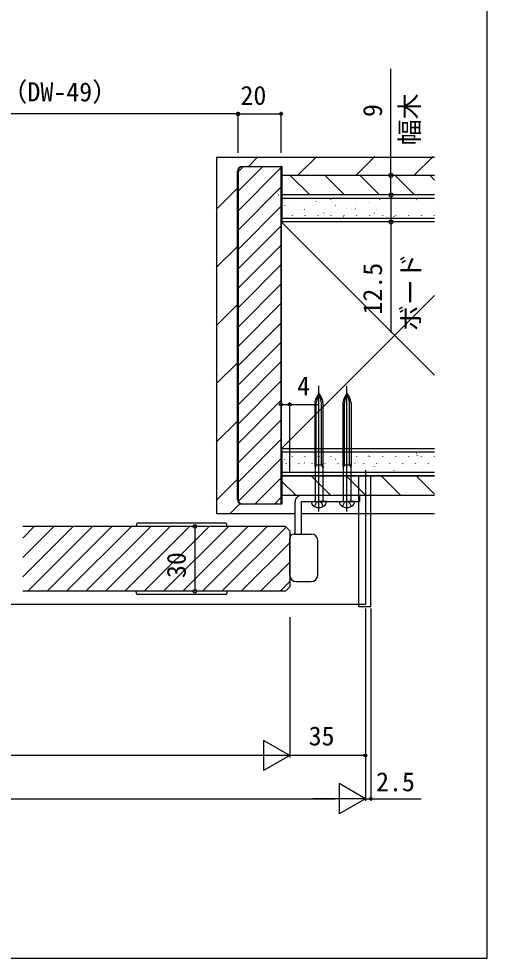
# Model space of a CAD drawing. Units: millimetres, scale not verified. Extents: x -525 to 525, y -783 to 780.
# Drawn here: x 308.3 to 525, y -783.4 to -348.6 of the extents above; entities that cross this region are included whole.
import ezdxf
from ezdxf.enums import TextEntityAlignment as Align

# ---------------------------------------------------------------- set-up
doc = ezdxf.new("R2010")
doc.units = ezdxf.units.MM
doc.header["$LTSCALE"] = 4
for name, color, linetype in [('0-3_YKK_12', 2, 'Continuous'), ('0-4_YKK_13', 4, 'Continuous'), ('0-5_YKK_D', 6, 'Continuous'), ('0-6_YKK_ZWAK', 7, 'Continuous'), ('0-7_YSS_K', 3, 'Continuous'), ('0-8_YSS_KE', 3, 'Continuous')]:
    doc.layers.add(name, color=color, linetype=linetype)
doc.styles.add('ＭＳ ゴシック', font='')
doc.styles.get('ＭＳ ゴシック').set_extended_font_data('MS Gothic')

msp = doc.modelspace()

# ---------------------------------------------------------------- linework, layer by layer
at = {"layer": '0-3_YKK_12'}
for p, q in [((468.623, -557.559), (468.623, -619.559)), ((431.623, -583.555), (310.123, -583.556)), ((310.123, -588.915), (315.481, -583.556)), ((310.123, -597.895), (324.462, -583.556)), ((310.123, -606.876), (333.442, -583.556)), ((312.422, -613.556), (342.422, -583.556)), ((321.402, -613.556), (351.403, -583.556)), ((330.383, -613.556), (360.383, -583.556)), ((339.363, -613.556), (369.363, -583.556)), ((348.343, -613.556), (378.344, -583.556)), ((357.324, -613.556), (387.324, -583.556)), ((366.304, -613.556), (396.304, -583.556)), ((375.284, -613.556), (405.285, -583.556)), ((384.265, -613.556), (414.265, -583.556)), ((393.245, -613.556), (423.245, -583.555)), ((402.225, -613.556), (431.927, -583.854)), ((431.623, -583.555), (433.623, -585.555)), ((433.623, -585.555), (433.623, -611.555)), ((411.206, -613.556), (433.623, -591.139)), ((420.186, -613.555), (433.623, -600.119)), ((429.166, -613.555), (433.623, -609.099)), ((431.623, -613.555), (433.623, -611.555)), ((431.623, -613.555), (310.123, -613.556)), ((-77.377, -619.561), (468.623, -619.559))]:
    msp.add_line(p, q, dxfattribs=at)
at = {"layer": '0-4_YKK_13'}
for p, q in [((447.123, -576.673), (447.123, -518.536)), ((460.123, -576.673), (460.123, -518.536)), ((447.123, -522.069), (446.166, -523.552)), ((447.123, -522.069), (446.193, -524.978)), ((447.123, -522.069), (448.079, -523.552)), ((447.123, -522.069), (448.053, -524.978)), ((460.123, -522.069), (459.166, -523.552)), ((460.123, -522.069), (459.193, -524.978)), ((460.123, -522.069), (461.079, -523.552)), ((460.123, -522.069), (461.053, -524.978)), ((445.223, -526.382), (445.223, -555.069)), ((445.918, -555.069), (445.918, -526.46)), ((448.328, -555.069), (448.328, -526.46)), ((449.023, -526.382), (449.023, -555.069)), ((458.223, -526.382), (458.223, -555.069)), ((458.918, -555.069), (458.918, -526.46)), ((461.328, -555.069), (461.328, -526.46)), ((462.023, -526.382), (462.023, -555.069)), ((445.223, -555.069), (449.023, -555.069)), ((445.223, -555.069), (445.353, -556.368)), ((445.918, -555.069), (445.353, -556.368)), ((445.353, -556.368), (445.353, -571.569)), ((448.328, -555.069), (448.892, -556.368)), ((449.023, -555.069), (448.892, -556.368)), ((448.892, -556.368), (448.892, -571.581)), ((458.223, -555.069), (462.023, -555.069)), ((458.223, -555.069), (458.353, -556.368)), ((458.918, -555.069), (458.353, -556.368)), ((458.353, -556.368), (458.353, -571.569)), ((461.328, -555.069), (461.892, -556.368)), ((462.023, -555.069), (461.892, -556.368)), ((461.892, -556.368), (461.892, -571.581)), ((465.623, -620.759), (465.623, -560.059)), ((471.123, -620.759), (471.123, -560.059)), ((439.223, -569.059), (466.123, -569.059)), ((466.123, -572.059), (466.123, -569.059)), ((436.123, -587.059), (436.123, -572.159)), ((439.123, -587.059), (439.123, -572.159)), ((439.152, -572.088), (439.223, -572.059)), ((439.223, -572.059), (466.123, -572.059)), ((443.623, -572.059), (447.123, -572.059)), ((443.623, -572.089), (443.623, -572.069)), ((445.073, -574.262), (445.978, -572.431)), ((447.123, -571.823), (445.978, -572.431)), ((447.123, -571.823), (448.268, -572.431)), ((450.623, -572.071), (447.123, -572.071)), ((449.173, -574.262), (448.268, -572.431)), ((450.623, -572.089), (450.623, -572.069)), ((456.623, -572.059), (460.123, -572.059)), ((456.623, -572.089), (456.623, -572.069)), ((458.073, -574.262), (458.978, -572.431)), ((460.123, -571.823), (458.978, -572.431)), ((460.123, -571.823), (461.268, -572.431)), ((463.623, -572.071), (460.123, -572.071)), ((462.173, -574.262), (461.268, -572.431)), ((463.623, -572.089), (463.623, -572.069)), ((362.686, -582.525), (362.623, -583.555)), ((404.061, -582.055), (363.185, -582.055)), ((404.623, -583.555), (404.56, -582.525)), ((433.623, -606.059), (433.623, -589.059)), ((435.623, -587.059), (443.623, -587.059)), ((446.623, -606.059), (446.623, -590.059)), ((436.623, -609.059), (443.623, -609.059)), ((362.686, -614.586), (362.623, -613.555)), ((404.061, -615.055), (363.185, -615.055)), ((404.623, -613.555), (404.56, -614.586)), ((471.123, -620.759), (465.623, -620.759))]:
    msp.add_line(p, q, dxfattribs=at)
msp.add_lwpolyline([(437.031, -569.967), (437.5, -569.582), (438.036, -569.295), (438.618, -569.119), (439.223, -569.059)], dxfattribs=at)
for centre, radius, start, end in [((451.208, -526.805), 6, 147.17367, 175.96121), ((451.908, -526.805), 6, 162.27003, 175.96121), ((442.338, -526.805), 6, 4.03879, 17.72997), ((443.038, -526.805), 6, 4.03879, 32.82633), ((464.208, -526.805), 6, 147.17367, 175.96121), ((464.908, -526.805), 6, 162.27003, 175.96121), ((455.338, -526.805), 6, 4.03879, 17.72997), ((456.038, -526.805), 6, 4.03879, 32.82633), ((439.223, -572.159), 3.1, 135, 180), ((439.223, -572.159), 0.1, 135, 180), ((445.923, -572.089), 2.3, 179.25264, 236.59671), ((447.123, -570.369), 4.4, 233.96093, 308.06785), ((444.853, -571.559), 0.5, 270, 0), ((449.392, -571.571), 0.5, 180, 270), ((448.323, -572.089), 2.3, 303.40329, 0.46192), ((458.923, -572.089), 2.3, 179.25264, 236.59671), ((460.123, -570.369), 4.4, 233.96093, 308.06785), ((457.853, -571.559), 0.5, 270, 0), ((462.392, -571.571), 0.5, 180, 270), ((461.323, -572.089), 2.3, 303.40329, 0.46192), ((363.185, -582.555), 0.5, 90, 176.5), ((404.061, -582.555), 0.5, 3.5, 90), ((435.623, -589.059), 2, 90, 180), ((443.623, -590.059), 3, 0, 90), ((436.623, -606.059), 3, 180, 270), ((443.623, -606.059), 3, 270, 0), ((363.185, -614.555), 0.5, 183.5, 270), ((404.061, -614.555), 0.5, 270, 356.5)]:
    msp.add_arc(centre, radius, start, end, dxfattribs=at)
at = {"layer": '0-5_YKK_D'}
for p, q in [((409.723, -392.561), (207.623, -392.561)), ((409.723, -401.559), (409.723, -391.561)), ((409.723, -410.559), (409.723, -391.561)), ((409.723, -392.561), (429.723, -392.561)), ((429.723, -410.559), (429.723, -391.561)), ((429.623, -558.061), (429.623, -526.061)), ((433.623, -558.061), (433.623, -526.061)), ((402.987, -583.556), (388.736, -583.556)), ((389.736, -583.556), (389.736, -613.556)), ((403.141, -613.556), (388.736, -613.556)), ((468.623, -621.559), (468.623, -710.562)), ((471.123, -621.559), (471.123, -710.562)), ((433.623, -625.559), (433.622, -690.563)), ((433.623, -625.559), (433.623, -690.56)), ((468.623, -625.559), (468.623, -690.56)), ((468.623, -625.559), (468.623, -710.562)), ((433.622, -689.563), (421.498, -682.563)), ((421.498, -682.563), (421.498, -696.563)), ((419.622, -689.563), (197.622, -689.561)), ((433.622, -689.563), (409.373, -689.563)), ((433.622, -689.563), (421.498, -696.563)), ((468.623, -689.56), (433.623, -689.56)), ((468.623, -709.562), (456.498, -702.562)), ((456.498, -702.562), (456.498, -716.562)), ((-63.377, -709.562), (454.623, -709.562)), ((468.623, -709.562), (444.374, -709.562)), ((468.623, -709.562), (456.498, -716.562))]:
    msp.add_line(p, q, dxfattribs=at)
for points in [[(480.485, -430.059), (480.485, -421.059), (480.485, -371.659)], [(480.485, -430.059), (480.485, -442.559), (480.485, -493.986)], [(429.623, -527.061), (433.623, -527.061), (446.741, -527.061)], [(468.623, -709.562), (471.123, -709.562), (494.5, -709.562)]]:
    msp.add_lwpolyline(points, dxfattribs=at)
for centre, radius in [((409.723, -392.561), 0.85), ((409.723, -392.561), 0.637), ((429.723, -392.561), 0.637), ((480.485, -421.059), 0.925), ((480.485, -430.059), 0.925), ((480.485, -430.059), 0.925), ((480.485, -442.559), 0.925), ((429.623, -527.061), 0.637), ((433.623, -527.061), 0.637), ((389.736, -583.556), 0.85), ((389.736, -613.556), 0.85), ((468.623, -689.56), 0.637), ((471.123, -709.562), 0.637)]:
    msp.add_circle(centre, radius, dxfattribs=at)
at = {"layer": '0-6_YKK_ZWAK'}
msp.add_lwpolyline([(-525, -783.4), (525, -783.4), (525, 746.6)], dxfattribs=at)
at = {"layer": '0-7_YSS_K'}
for p, q in [((399.723, -412.559), (500.691, -412.559)), ((399.723, -412.559), (399.723, -577.559)), ((414.617, -416.861), (418.953, -412.525)), ((437.616, -420.803), (445.965, -412.454)), ((464.448, -420.912), (472.977, -412.382)), ((491.279, -421.021), (499.989, -412.311)), ((409.723, -419.428), (412.09, -417.061)), ((409.723, -428.408), (421.07, -417.061)), ((409.723, -437.389), (429.723, -417.389)), ((500.691, -421.059), (429.923, -421.059)), ((442.894, -430.059), (433.894, -421.059)), ((459.059, -430.059), (450.059, -421.059)), ((475.223, -430.059), (466.223, -421.059)), ((491.388, -430.059), (482.388, -421.059)), ((500.691, -423.198), (498.552, -421.059)), ((399.623, -436.785), (409.423, -426.985)), ((409.723, -446.369), (429.723, -426.369)), ((428.36, -430.059), (428.375, -430.044)), ((500.691, -430.059), (429.723, -430.059)), ((500.691, -430.059), (429.723, -430.059)), ((500.691, -430.059), (433.623, -430.059)), ((455.3, -430.059), (455.403, -429.956)), ((482.241, -430.059), (482.432, -429.868)), ((429.723, -431.559), (500.691, -431.559)), ((430.03, -432.46), (430.023, -432.441)), ((434.857, -433.668), (434.857, -433.568)), ((440.837, -433.668), (440.837, -433.568)), ((445.898, -433.186), (445.787, -433.019)), ((446.817, -433.668), (446.817, -433.568)), ((447.479, -433.598), (447.472, -433.58)), ((452.703, -432.306), (452.696, -432.288)), ((452.797, -433.668), (452.797, -433.568)), ((454.904, -434.955), (454.794, -434.788)), ((458.777, -433.668), (458.777, -433.568)), ((464.757, -433.668), (464.757, -433.568)), ((470.152, -433.445), (470.145, -433.426)), ((470.737, -433.668), (470.737, -433.568)), ((475.376, -432.153), (475.37, -432.134)), ((476.717, -433.668), (476.717, -433.568)), ((482.697, -433.668), (482.697, -433.568)), ((488.677, -433.668), (488.677, -433.568)), ((492.408, -432.425), (492.297, -432.258)), ((492.825, -433.292), (492.819, -433.273)), ((494.657, -433.668), (494.657, -433.568)), ((498.05, -432), (498.043, -431.981)), ((500.637, -433.668), (500.637, -433.568)), ((409.723, -455.349), (429.723, -435.349)), ((429.723, -436.059), (429.723, -560.059)), ((431.445, -435.027), (431.334, -434.86)), ((432.006, -438.04), (431.999, -438.021)), ((432.107, -436.898), (432.107, -436.798)), ((437.23, -436.748), (437.224, -436.729)), ((438.087, -436.898), (438.087, -436.798)), ((440.451, -436.796), (440.341, -436.629)), ((442.488, -435.55), (442.481, -435.532)), ((444.067, -436.898), (444.067, -436.798)), ((449.458, -438.565), (449.347, -438.398)), ((450.047, -436.898), (450.047, -436.798)), ((454.679, -437.887), (454.673, -437.868)), ((456.027, -436.898), (456.027, -436.798)), ((459.904, -436.595), (459.897, -436.576)), ((462.007, -436.898), (462.007, -436.798)), ((463.91, -436.724), (463.8, -436.557)), ((465.161, -435.397), (465.155, -435.378)), ((467.987, -436.898), (467.987, -436.798)), ((472.917, -438.493), (472.806, -438.326)), ((473.967, -436.898), (473.967, -436.798)), ((477.353, -437.734), (477.346, -437.715)), ((479.947, -436.898), (479.947, -436.798)), ((482.577, -436.442), (482.57, -436.423)), ((485.927, -436.898), (485.927, -436.798)), ((487.835, -435.244), (487.828, -435.225)), ((491.907, -436.898), (491.907, -436.798)), ((497.887, -436.898), (497.887, -436.798)), ((500.026, -437.58), (500.019, -437.561)), ((500.691, -441.059), (429.723, -441.059)), ((429.723, -442.559), (500.691, -513.527)), ((500.691, -442.559), (429.723, -442.559)), ((434.857, -439.748), (434.857, -439.648)), ((440.837, -439.748), (440.837, -439.648)), ((444.431, -441.037), (444.424, -441.018)), ((446.817, -439.748), (446.817, -439.648)), ((449.689, -439.839), (449.682, -439.82)), ((452.797, -439.748), (452.797, -439.648)), ((458.464, -440.333), (458.354, -440.167)), ((458.777, -439.748), (458.777, -439.648)), ((464.757, -439.748), (464.757, -439.648)), ((467.104, -440.883), (467.097, -440.864)), ((470.737, -439.748), (470.737, -439.648)), ((472.362, -439.685), (472.355, -439.667)), ((476.717, -439.748), (476.717, -439.648)), ((481.923, -440.261), (481.813, -440.095)), ((482.697, -439.748), (482.697, -439.648)), ((488.677, -439.748), (488.677, -439.648)), ((489.777, -440.73), (489.771, -440.711)), ((494.657, -439.748), (494.657, -439.648)), ((495.035, -439.532), (495.029, -439.513)), ((500.637, -439.748), (500.637, -439.648)), ((409.723, -464.33), (429.723, -444.33)), ((399.623, -463.726), (409.423, -453.926)), ((409.723, -473.31), (429.723, -453.31)), ((409.723, -482.29), (429.723, -462.29)), ((409.723, -491.27), (429.723, -471.27)), ((500.691, -476.591), (429.723, -547.559)), ((399.623, -490.667), (409.423, -480.867)), ((409.723, -500.251), (429.723, -480.251)), ((409.723, -509.231), (429.723, -489.231)), ((409.723, -518.211), (429.723, -498.211)), ((399.623, -517.608), (409.423, -507.808)), ((409.723, -527.191), (429.723, -507.191)), ((409.723, -536.172), (429.723, -516.172)), ((409.723, -545.152), (429.723, -525.152)), ((399.623, -544.548), (409.423, -534.748)), ((409.723, -554.132), (429.723, -534.132)), ((409.723, -563.112), (429.723, -543.112)), ((500.691, -547.559), (429.723, -547.559)), ((409.91, -571.906), (429.723, -552.093)), ((429.723, -549.059), (500.691, -549.059)), ((430.03, -549.96), (430.023, -549.941)), ((434.857, -551.168), (434.857, -551.068)), ((440.837, -551.168), (440.837, -551.068)), ((445.898, -550.686), (445.787, -550.519)), ((446.817, -551.168), (446.817, -551.068)), ((447.479, -551.098), (447.472, -551.08)), ((452.703, -549.806), (452.696, -549.788)), ((452.797, -551.168), (452.797, -551.068)), ((458.777, -551.168), (458.777, -551.068)), ((464.757, -551.168), (464.757, -551.068)), ((470.152, -550.945), (470.145, -550.926)), ((470.737, -551.168), (470.737, -551.068)), ((475.376, -549.653), (475.37, -549.634)), ((476.717, -551.168), (476.717, -551.068)), ((482.697, -551.168), (482.697, -551.068)), ((488.677, -551.168), (488.677, -551.068)), ((492.408, -549.925), (492.297, -549.758)), ((492.825, -550.792), (492.819, -550.773)), ((494.657, -551.168), (494.657, -551.068)), ((498.05, -549.5), (498.043, -549.481)), ((500.637, -551.168), (500.637, -551.068)), ((431.445, -552.527), (431.334, -552.36)), ((432.006, -555.54), (431.999, -555.521)), ((432.107, -554.398), (432.107, -554.298)), ((437.23, -554.248), (437.224, -554.229)), ((438.087, -554.398), (438.087, -554.298)), ((440.451, -554.296), (440.341, -554.129)), ((442.488, -553.05), (442.481, -553.032)), ((444.067, -554.398), (444.067, -554.298)), ((449.458, -556.065), (449.347, -555.898)), ((450.047, -554.398), (450.047, -554.298)), ((454.679, -555.387), (454.673, -555.368)), ((454.904, -552.455), (454.794, -552.288)), ((456.027, -554.398), (456.027, -554.298)), ((459.904, -554.095), (459.897, -554.076)), ((462.007, -554.398), (462.007, -554.298)), ((463.91, -554.224), (463.8, -554.057)), ((465.161, -552.897), (465.155, -552.878)), ((467.987, -554.398), (467.987, -554.298)), ((472.917, -555.993), (472.806, -555.826)), ((473.967, -554.398), (473.967, -554.298)), ((477.353, -555.234), (477.346, -555.215)), ((479.947, -554.398), (479.947, -554.298)), ((482.577, -553.942), (482.57, -553.923)), ((485.927, -554.398), (485.927, -554.298)), ((487.835, -552.744), (487.828, -552.725)), ((491.907, -554.398), (491.907, -554.298)), ((497.887, -554.398), (497.887, -554.298)), ((500.026, -555.08), (500.019, -555.061)), ((500.691, -558.559), (429.723, -558.559)), ((429.723, -560.059), (500.691, -560.059)), ((500.691, -560.059), (429.723, -560.059)), ((429.723, -560.059), (500.691, -560.059)), ((434.857, -557.248), (434.857, -557.148)), ((440.837, -557.248), (440.837, -557.148)), ((452.579, -569.059), (443.579, -560.059)), ((444.431, -558.537), (444.424, -558.518)), ((446.817, -557.248), (446.817, -557.148)), ((449.689, -557.339), (449.682, -557.32)), ((452.797, -557.248), (452.797, -557.148)), ((458.464, -557.833), (458.354, -557.667)), ((458.777, -557.248), (458.777, -557.148)), ((468.743, -569.059), (459.743, -560.059)), ((464.757, -557.248), (464.757, -557.148)), ((467.104, -558.383), (467.097, -558.364)), ((470.737, -557.248), (470.737, -557.148)), ((472.362, -557.185), (472.355, -557.167)), ((484.907, -569.059), (475.907, -560.059)), ((476.717, -557.248), (476.717, -557.148)), ((481.923, -557.761), (481.813, -557.595)), ((482.697, -557.248), (482.697, -557.148)), ((488.677, -557.248), (488.677, -557.148)), ((489.777, -558.23), (489.771, -558.211)), ((500.691, -568.678), (492.072, -560.059)), ((494.657, -557.248), (494.657, -557.148)), ((495.035, -557.032), (495.029, -557.013)), ((500.637, -557.248), (500.637, -557.148)), ((399.623, -571.489), (409.423, -561.689)), ((417.734, -573.061), (429.723, -561.073)), ((436.414, -569.059), (429.723, -562.368)), ((429.723, -569.059), (500.691, -569.059)), ((410.683, -572.999), (406.123, -577.559)), ((410.683, -572.999), (406.123, -577.559)), ((426.715, -573.061), (429.723, -570.053)), ((399.723, -577.559), (436.123, -577.559)), ((439.123, -577.559), (500.691, -577.559))]:
    msp.add_line(p, q, dxfattribs=at)
msp.add_lwpolyline([(429.723, -547.559), (429.723, -442.559), (429.723, -528.671)], dxfattribs=at)
at = {"layer": '0-8_YSS_KE'}
for p, q in [((409.523, -571.061), (409.523, -419.061)), ((409.723, -419.061), (409.723, -571.061))]:
    msp.add_line(p, q, dxfattribs=at)
for points in [[(411.723, -416.861), (429.923, -416.861), (429.923, -441.861)], [(411.723, -573.061), (429.723, -573.061), (429.723, -417.061), (411.723, -417.061)], [(429.923, -548.261), (429.923, -573.261), (411.723, -573.261)]]:
    msp.add_lwpolyline(points, dxfattribs=at)
for centre, radius, start, end in [((411.723, -419.061), 2.2, 90, 180), ((411.723, -419.061), 2, 90, 180), ((411.723, -571.061), 2.2, 180, 270), ((411.723, -571.061), 2, 180, 270)]:
    msp.add_arc(centre, radius, start, end, dxfattribs=at)

# ---------------------------------------------------------------- texts
at = {"layer": '0-5_YKK_D', "style": 'ＭＳ ゴシック'}
for s, p in [('たて枠内々寸法（DW-49）', (216.32, -389.425)), ('20', (410.859, -391.061)), ('4', (437.059, -525.561)), ('35', (442.395, -687.56)), ('2.5', (473.586, -708.762))]:
    msp.add_text(s, height=8.798, dxfattribs=at).set_placement(p, align=Align.BOTTOM_LEFT)
for s, p in [('幅木', (496.099, -407.114)), ('9', (478.985, -394.023)), ('ボード', (496.576, -493.1)), ('12.5', (478.985, -485.464)), ('30', (388.236, -607.42))]:
    msp.add_text(s, height=8.798, rotation=90, dxfattribs=at).set_placement(p, align=Align.BOTTOM_LEFT)

doc.saveas('drawing.dxf')
